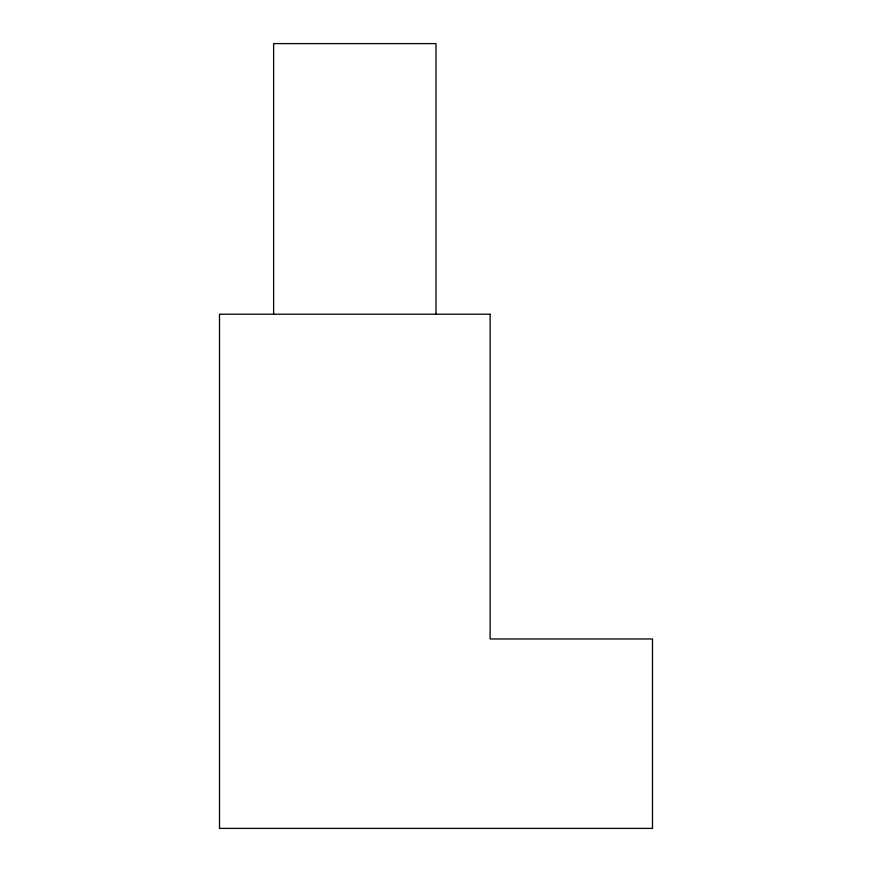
<?xml version="1.0" encoding="UTF-8"?>
<svg xmlns="http://www.w3.org/2000/svg" width="872" height="872" viewBox="0 0 872 872"><rect width="100%" height="100%" fill="white"/><g stroke="black" fill="none" stroke-linecap="round" stroke-linejoin="round"><path stroke-width="1.31" d="M436 314.225L436 43.6L273.623 43.6L273.623 314.225M490.129 314.225L219.504 314.225L219.504 828.4L652.496 828.4L652.496 638.969L490.129 638.969L490.129 314.225"/></g></svg>
